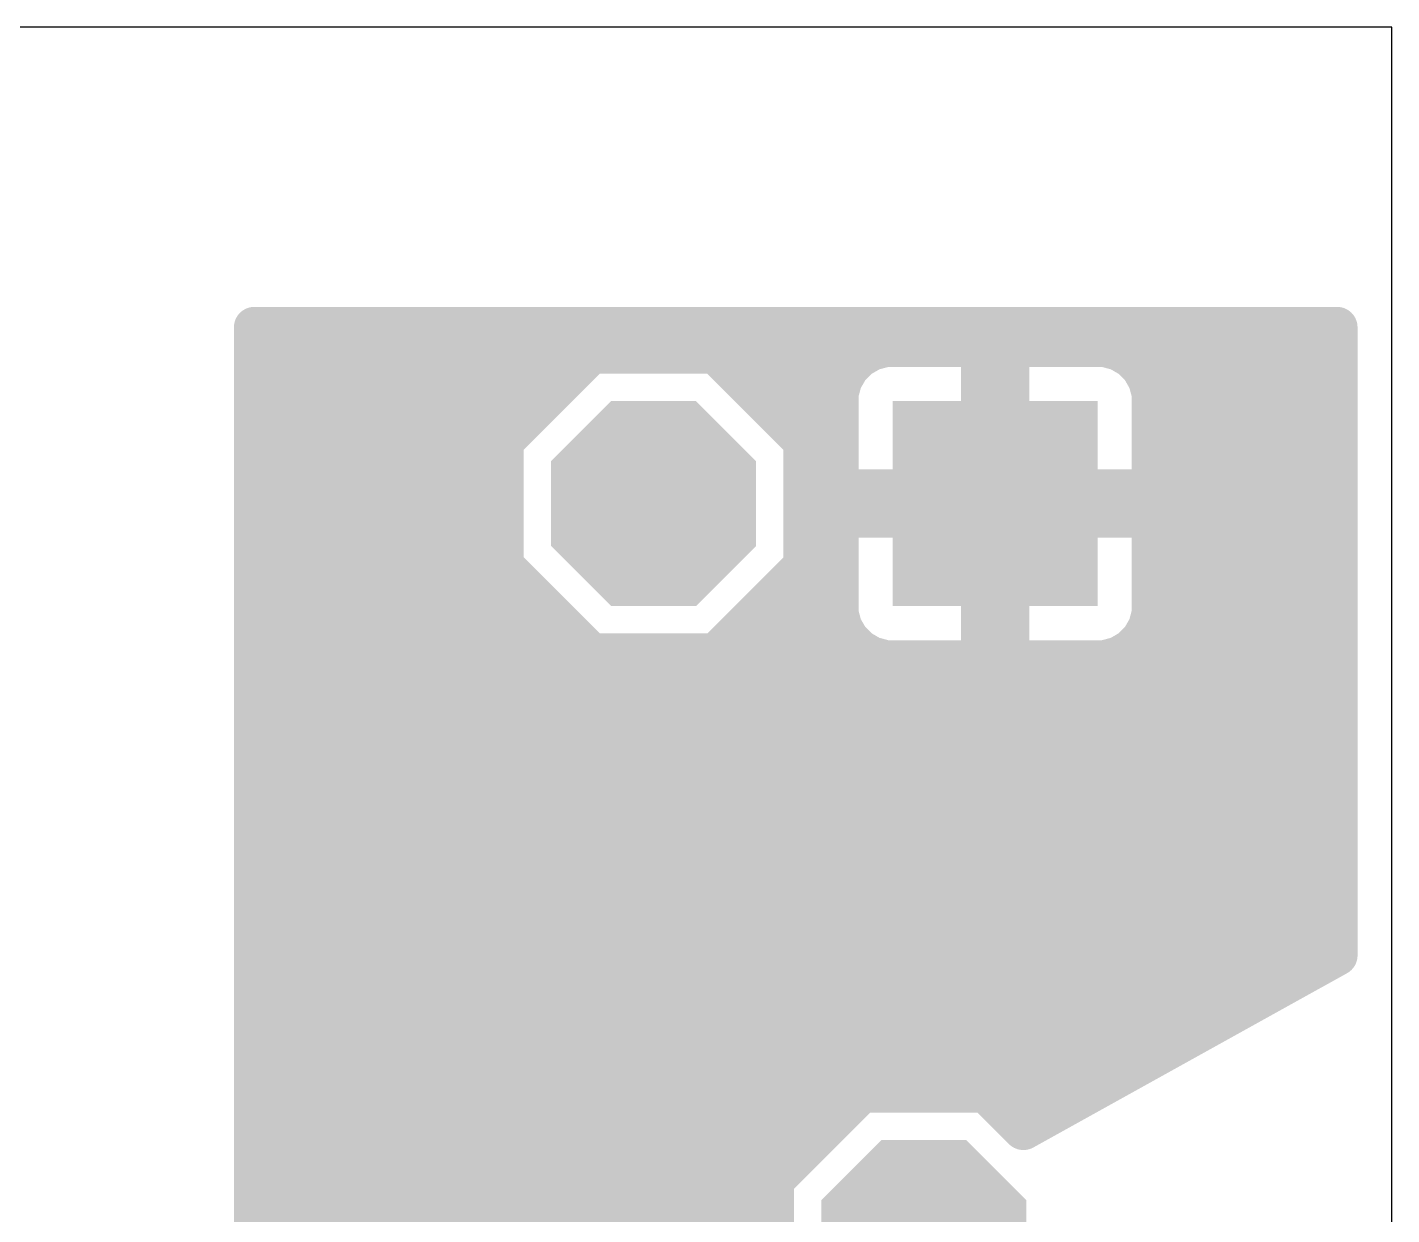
# Model space of a CAD drawing. Extents: x 0 to 81, y 1 to 51.
# Drawn here: x 70.85 to 81, y 42.17 to 51 of the extents above; entities that cross this region are included whole.
import ezdxf

# ---------------------------------------------------------------- set-up
doc = ezdxf.new("R2010")
doc.units = 0
for name, color, linetype in [('1', 22, 'CONTINUOUS'), ('17', 82, 'CONTINUOUS'), ('18', 82, 'CONTINUOUS'), ('20', 7, 'CONTINUOUS')]:
    doc.layers.add(name, color=color, linetype=linetype)

# ---------------------------------------------------------------- blocks, each defined once
blk = doc.blocks.new('OCTAGONP')
at = {"const_width": 0.5}
blk.add_lwpolyline([(-0.25, -0.1036), (-0.25, 0.1036), (-0.1036, 0.25), (0.1036, 0.25), (0.25, 0.1036), (0.25, -0.1036), (0.1036, -0.25), (-0.1036, -0.25), (-0.25, -0.1036), (-0.25, 0.1036)], dxfattribs=at)
blk = doc.blocks.new('SQUAREP')
blk.add_solid([(-0.5, -0.5), (0.5, -0.5), (-0.5, 0.5), (0.5, 0.5)])
blk = doc.blocks.new('ROUNDV')
at = {"const_width": 0.5}
blk.add_lwpolyline([(0, -0.25, 1), (0, 0.25, 1), (0, -0.25)], format="xyb", dxfattribs=at)

msp = doc.modelspace()

# ---------------------------------------------------------------- linework, layer by layer
at = {"layer": '1', "const_width": 0.3048}
for points in [[(72.5424, 40.6922), (72.5424, 48.768)], [(72.5424, 48.768), (80.5936, 48.768)], [(80.5936, 48.768), (80.5936, 44.0969)], [(75.0479, 48.5748), (74.3932, 47.9201)], [(75.9737, 48.5748), (75.0479, 48.5748)], [(76.6284, 47.9201), (75.9737, 48.5748)], [(77.1319, 48.5979), (77.0393, 48.5444)], [(77.2353, 48.6256), (77.1319, 48.5979)], [(77.9492, 48.6256), (77.2353, 48.6256)], [(77.9492, 47.5588), (77.9492, 48.6256)], [(78.8663, 48.6256), (78.1524, 48.6256)], [(78.1524, 48.6256), (78.1524, 47.5588)], [(78.9697, 48.5979), (78.8663, 48.6256)], [(79.0623, 48.5444), (78.9697, 48.5979)], [(72.5424, 48.4632), (74.9363, 48.4632)], [(76.0853, 48.4632), (76.9604, 48.4632)], [(76.9636, 48.4687), (76.9101, 48.3761)], [(77.0393, 48.5444), (76.9636, 48.4687)], [(77.9492, 48.4632), (78.1524, 48.4632)], [(79.138, 48.4687), (79.0623, 48.5444)], [(79.1915, 48.3761), (79.138, 48.4687)], [(79.1412, 48.4632), (80.5936, 48.4632)], [(76.9101, 48.3761), (76.8824, 48.2727)], [(79.2192, 48.2727), (79.1915, 48.3761)], [(76.8824, 48.2727), (76.8824, 47.5588)], [(79.2192, 47.5588), (79.2192, 48.2727)], [(72.5424, 48.1584), (74.6315, 48.1584)], [(76.3901, 48.1584), (76.8824, 48.1584)], [(77.9492, 48.1584), (78.1524, 48.1584)], [(79.2192, 48.1584), (80.5936, 48.1584)], [(72.5424, 47.8536), (74.3932, 47.8536)], [(74.3932, 47.9201), (74.3932, 46.9943)], [(76.6284, 46.9943), (76.6284, 47.9201)], [(76.6284, 47.8536), (76.8824, 47.8536)], [(77.9492, 47.8536), (78.1524, 47.8536)], [(79.2192, 47.8536), (80.5936, 47.8536)], [(72.5424, 47.5488), (74.3932, 47.5488)], [(76.6284, 47.5488), (77.9492, 47.5488)], [(76.8824, 47.5588), (77.9492, 47.5588)], [(78.1524, 47.5588), (77.9492, 47.5588)], [(77.9492, 47.5588), (77.9492, 47.3556)], [(78.1524, 47.3556), (78.1524, 47.5588)], [(78.1524, 47.5588), (79.2192, 47.5588)], [(78.1524, 47.5488), (80.5936, 47.5488)], [(77.9492, 47.3556), (76.8824, 47.3556)], [(76.8824, 47.3556), (76.8824, 46.6417)], [(77.9492, 46.2888), (77.9492, 47.3556)], [(77.9492, 47.3556), (78.1524, 47.3556)], [(78.1524, 47.3556), (78.1524, 46.2888)], [(79.2192, 47.3556), (78.1524, 47.3556)], [(79.2192, 46.6417), (79.2192, 47.3556)], [(72.5424, 47.244), (74.3932, 47.244)], [(76.6284, 47.244), (76.8824, 47.244)], [(77.9492, 47.244), (78.1524, 47.244)], [(79.2192, 47.244), (80.5936, 47.244)], [(72.5424, 46.9392), (74.4483, 46.9392)], [(74.3932, 46.9943), (75.0479, 46.3396)], [(75.9737, 46.3396), (76.6284, 46.9943)], [(76.5733, 46.9392), (76.8824, 46.9392)], [(77.9492, 46.9392), (78.1524, 46.9392)], [(79.2192, 46.9392), (80.5936, 46.9392)], [(72.5424, 46.6344), (74.7531, 46.6344)], [(76.2685, 46.6344), (76.8844, 46.6344)], [(76.8824, 46.6417), (76.9101, 46.5383)], [(77.9492, 46.6344), (78.1524, 46.6344)], [(79.1915, 46.5383), (79.2192, 46.6417)], [(79.2172, 46.6344), (80.5936, 46.6344)], [(76.9101, 46.5383), (76.9636, 46.4457)], [(79.138, 46.4457), (79.1915, 46.5383)], [(76.9636, 46.4457), (77.0393, 46.37)], [(79.0623, 46.37), (79.138, 46.4457)], [(72.5424, 46.3296), (77.1092, 46.3296)], [(75.0479, 46.3396), (75.9737, 46.3396)], [(77.0393, 46.37), (77.1319, 46.3165)], [(77.9492, 46.3296), (78.1524, 46.3296)], [(78.9697, 46.3165), (79.0623, 46.37)], [(78.9924, 46.3296), (80.5936, 46.3296)], [(77.1319, 46.3165), (77.2353, 46.2888)], [(77.2353, 46.2888), (77.9492, 46.2888)], [(78.1524, 46.2888), (78.8663, 46.2888)], [(78.8663, 46.2888), (78.9697, 46.3165)], [(72.5424, 46.0248), (80.5936, 46.0248)], [(72.5424, 45.72), (80.5936, 45.72)], [(72.5424, 45.4152), (80.5936, 45.4152)], [(72.5424, 45.1104), (80.5936, 45.1104)], [(72.5424, 44.8056), (80.5936, 44.8056)], [(72.5424, 44.5008), (80.5936, 44.5008)], [(72.5424, 44.196), (80.5936, 44.196)], [(80.5936, 44.0969), (78.2611, 42.801)], [(72.5424, 43.8912), (80.2234, 43.8912)], [(72.5424, 43.5864), (79.6747, 43.5864)], [(72.5424, 43.2816), (79.1261, 43.2816)], [(77.0579, 43.0784), (76.4032, 42.4237)], [(77.9837, 43.0784), (77.0579, 43.0784)], [(78.2611, 42.801), (77.9837, 43.0784)], [(72.5424, 42.9768), (76.9563, 42.9768)], [(78.0853, 42.9768), (78.5774, 42.9768)], [(72.5424, 42.672), (76.6515, 42.672)], [(72.5424, 42.3672), (76.4032, 42.3672)], [(76.4032, 42.4237), (76.4032, 42.076)], [(72.5424, 42.0624), (76.4009, 42.0624)], [(76.4032, 42.076), (76.3883, 41.9865)]]:
    msp.add_lwpolyline(points, dxfattribs=at)
at = {"layer": '1', "const_width": 0.1524}
for points in [[(72.6186, 48.768, 1), (72.4662, 48.768)], [(72.5424, 48.8442, 1), (72.5424, 48.6918)], [(80.6698, 48.768, 1), (80.5174, 48.768)], [(80.5936, 48.6918, 1), (80.5936, 48.8442)], [(75.0479, 48.651, 1), (75.0479, 48.4986)], [(75.1018, 48.5209, 1), (74.994, 48.6287)], [(76.0276, 48.6287, 1), (75.9198, 48.5209)], [(75.9737, 48.4986, 1), (75.9737, 48.651)], [(77.1122, 48.6715, 1), (77.1517, 48.5243)], [(77.17, 48.5319, 1), (77.0938, 48.6639)], [(77.2353, 48.7018, 1), (77.2353, 48.5494)], [(77.255, 48.552, 1), (77.2156, 48.6992)], [(78.0254, 48.6256, 1), (77.873, 48.6256)], [(77.9492, 48.5494, 1), (77.9492, 48.7018)], [(78.1524, 48.7018, 1), (78.1524, 48.5494)], [(78.2286, 48.6256, 1), (78.0762, 48.6256)], [(78.886, 48.6992, 1), (78.8466, 48.552)], [(78.8663, 48.5494, 1), (78.8663, 48.7018)], [(79.0078, 48.6639, 1), (78.9316, 48.5319)], [(78.9499, 48.5243, 1), (78.9894, 48.6715)], [(72.5424, 48.5394, 1), (72.5424, 48.387)], [(74.9363, 48.387, 1), (74.9363, 48.5394)], [(76.0853, 48.5394, 1), (76.0853, 48.387)], [(77.0296, 48.4306, 1), (76.8976, 48.5068)], [(76.9604, 48.387, 1), (76.9604, 48.5394)], [(77.0012, 48.6104, 1), (77.0774, 48.4784)], [(77.0931, 48.4905, 1), (76.9854, 48.5983)], [(77.9492, 48.5394, 1), (77.9492, 48.387)], [(78.1524, 48.387, 1), (78.1524, 48.5394)], [(79.1162, 48.5983, 1), (79.0085, 48.4905)], [(79.0242, 48.4784, 1), (79.1004, 48.6104)], [(79.204, 48.5068, 1), (79.072, 48.4306)], [(79.1412, 48.5394, 1), (79.1412, 48.387)], [(80.5936, 48.387, 1), (80.5936, 48.5394)], [(76.9837, 48.3563, 1), (76.8365, 48.3958)], [(76.9097, 48.5226, 1), (77.0175, 48.4149)], [(79.0841, 48.4149, 1), (79.1919, 48.5226)], [(79.2651, 48.3958, 1), (79.1179, 48.3563)], [(76.9586, 48.2727, 1), (76.8062, 48.2727)], [(76.8441, 48.4142, 1), (76.9761, 48.338)], [(79.1255, 48.338, 1), (79.2575, 48.4142)], [(79.2954, 48.2727, 1), (79.143, 48.2727)], [(72.5424, 48.2346, 1), (72.5424, 48.0822)], [(74.6315, 48.0822, 1), (74.6315, 48.2346)], [(76.3901, 48.2346, 1), (76.3901, 48.0822)], [(76.8088, 48.2924, 1), (76.956, 48.253)], [(76.8824, 48.0822, 1), (76.8824, 48.2346)], [(77.9492, 48.2346, 1), (77.9492, 48.0822)], [(78.1524, 48.0822, 1), (78.1524, 48.2346)], [(79.2192, 48.2346, 1), (79.2192, 48.0822)], [(79.1456, 48.253, 1), (79.2928, 48.2924)], [(80.5936, 48.0822, 1), (80.5936, 48.2346)], [(72.5424, 47.9298, 1), (72.5424, 47.7774)], [(74.4694, 47.9201, 1), (74.317, 47.9201)], [(74.3393, 47.974, 1), (74.4471, 47.8662)], [(74.3932, 47.7774, 1), (74.3932, 47.9298)], [(76.7046, 47.9201, 1), (76.5522, 47.9201)], [(76.6284, 47.9298, 1), (76.6284, 47.7774)], [(76.5745, 47.8662, 1), (76.6823, 47.974)], [(76.8824, 47.7774, 1), (76.8824, 47.9298)], [(77.9492, 47.9298, 1), (77.9492, 47.7774)], [(78.1524, 47.7774, 1), (78.1524, 47.9298)], [(79.2192, 47.9298, 1), (79.2192, 47.7774)], [(80.5936, 47.7774, 1), (80.5936, 47.9298)], [(72.5424, 47.625, 1), (72.5424, 47.4726)], [(74.3932, 47.4726, 1), (74.3932, 47.625)], [(76.6284, 47.625, 1), (76.6284, 47.4726)], [(76.8824, 47.635, 1), (76.8824, 47.4826)], [(77.9492, 47.635, 1), (77.9492, 47.4826)], [(78.0254, 47.5588, 1), (77.873, 47.5588)], [(77.9492, 47.4826, 1), (77.9492, 47.635)], [(77.9492, 47.4726, 1), (77.9492, 47.625)], [(78.2286, 47.5588, 1), (78.0762, 47.5588)], [(78.1524, 47.635, 1), (78.1524, 47.4826)], [(78.1524, 47.625, 1), (78.1524, 47.4726)], [(78.1524, 47.4826, 1), (78.1524, 47.635)], [(79.2192, 47.4826, 1), (79.2192, 47.635)], [(80.5936, 47.4726, 1), (80.5936, 47.625)], [(76.8062, 47.5588, 1), (76.9586, 47.5588)], [(77.873, 47.5588, 1), (78.0254, 47.5588)], [(78.0762, 47.5588, 1), (78.2286, 47.5588)], [(79.143, 47.5588, 1), (79.2954, 47.5588)], [(76.8824, 47.4318, 1), (76.8824, 47.2794)], [(76.9586, 47.3556, 1), (76.8062, 47.3556)], [(78.0254, 47.3556, 1), (77.873, 47.3556)], [(77.9492, 47.4318, 1), (77.9492, 47.2794)], [(77.9492, 47.2794, 1), (77.9492, 47.4318)], [(78.2286, 47.3556, 1), (78.0762, 47.3556)], [(78.1524, 47.4318, 1), (78.1524, 47.2794)], [(78.1524, 47.2794, 1), (78.1524, 47.4318)], [(79.2954, 47.3556, 1), (79.143, 47.3556)], [(79.2192, 47.2794, 1), (79.2192, 47.4318)], [(72.5424, 47.3202, 1), (72.5424, 47.1678)], [(74.3932, 47.1678, 1), (74.3932, 47.3202)], [(76.6284, 47.3202, 1), (76.6284, 47.1678)], [(76.8824, 47.1678, 1), (76.8824, 47.3202)], [(77.873, 47.3556, 1), (78.0254, 47.3556)], [(77.9492, 47.3202, 1), (77.9492, 47.1678)], [(78.0762, 47.3556, 1), (78.2286, 47.3556)], [(78.1524, 47.1678, 1), (78.1524, 47.3202)], [(79.2192, 47.3202, 1), (79.2192, 47.1678)], [(80.5936, 47.1678, 1), (80.5936, 47.3202)], [(72.5424, 47.0154, 1), (72.5424, 46.863)], [(74.4471, 47.0482, 1), (74.3393, 46.9404)], [(74.4483, 46.863, 1), (74.4483, 47.0154)], [(76.5733, 47.0154, 1), (76.5733, 46.863)], [(76.6823, 46.9404, 1), (76.5745, 47.0482)], [(76.8824, 46.863, 1), (76.8824, 47.0154)], [(77.9492, 47.0154, 1), (77.9492, 46.863)], [(78.1524, 46.863, 1), (78.1524, 47.0154)], [(79.2192, 47.0154, 1), (79.2192, 46.863)], [(80.5936, 46.863, 1), (80.5936, 47.0154)], [(74.317, 46.9943, 1), (74.4694, 46.9943)], [(76.5522, 46.9943, 1), (76.7046, 46.9943)], [(72.5424, 46.7106, 1), (72.5424, 46.5582)], [(74.7531, 46.5582, 1), (74.7531, 46.7106)], [(76.2685, 46.7106, 1), (76.2685, 46.5582)], [(76.956, 46.6614, 1), (76.8088, 46.622)], [(76.8844, 46.5582, 1), (76.8844, 46.7106)], [(77.9492, 46.7106, 1), (77.9492, 46.5582)], [(78.1524, 46.5582, 1), (78.1524, 46.7106)], [(79.2172, 46.7106, 1), (79.2172, 46.5582)], [(79.2928, 46.622, 1), (79.1456, 46.6614)], [(80.5936, 46.5582, 1), (80.5936, 46.7106)], [(76.8062, 46.6417, 1), (76.9586, 46.6417)], [(76.9761, 46.5764, 1), (76.8441, 46.5002)], [(79.2575, 46.5002, 1), (79.1255, 46.5764)], [(79.143, 46.6417, 1), (79.2954, 46.6417)], [(76.8365, 46.5186, 1), (76.9837, 46.5581)], [(77.0175, 46.4995, 1), (76.9097, 46.3918)], [(79.1919, 46.3918, 1), (79.0841, 46.4995)], [(79.1179, 46.5581, 1), (79.2651, 46.5186)], [(72.5424, 46.4058, 1), (72.5424, 46.2534)], [(75.0479, 46.4158, 1), (75.0479, 46.2634)], [(75.9737, 46.2634, 1), (75.9737, 46.4158)], [(76.8976, 46.4076, 1), (77.0296, 46.4838)], [(77.0774, 46.436, 1), (77.0012, 46.304)], [(76.9854, 46.3161, 1), (77.0931, 46.4239)], [(77.1092, 46.2534, 1), (77.1092, 46.4058)], [(77.9492, 46.4058, 1), (77.9492, 46.2534)], [(78.1524, 46.2534, 1), (78.1524, 46.4058)], [(78.9924, 46.4058, 1), (78.9924, 46.2534)], [(79.0085, 46.4239, 1), (79.1162, 46.3161)], [(79.1004, 46.304, 1), (79.0242, 46.436)], [(79.072, 46.4838, 1), (79.204, 46.4076)], [(80.5936, 46.2534, 1), (80.5936, 46.4058)], [(74.994, 46.2857, 1), (75.1018, 46.3935)], [(75.9198, 46.3935, 1), (76.0276, 46.2857)], [(77.1517, 46.3901, 1), (77.1122, 46.2429)], [(77.0938, 46.2505, 1), (77.17, 46.3825)], [(77.2353, 46.365, 1), (77.2353, 46.2126)], [(77.2156, 46.2152, 1), (77.255, 46.3624)], [(77.9492, 46.2126, 1), (77.9492, 46.365)], [(78.1524, 46.365, 1), (78.1524, 46.2126)], [(78.8466, 46.3624, 1), (78.886, 46.2152)], [(78.8663, 46.2126, 1), (78.8663, 46.365)], [(78.9316, 46.3825, 1), (79.0078, 46.2505)], [(78.9894, 46.2429, 1), (78.9499, 46.3901)], [(77.873, 46.2888, 1), (78.0254, 46.2888)], [(78.0762, 46.2888, 1), (78.2286, 46.2888)], [(72.5424, 46.101, 1), (72.5424, 45.9486)], [(80.5936, 45.9486, 1), (80.5936, 46.101)], [(72.5424, 45.7962, 1), (72.5424, 45.6438)], [(80.5936, 45.6438, 1), (80.5936, 45.7962)], [(72.5424, 45.4914, 1), (72.5424, 45.339)], [(80.5936, 45.339, 1), (80.5936, 45.4914)], [(72.5424, 45.1866, 1), (72.5424, 45.0342)], [(80.5936, 45.0342, 1), (80.5936, 45.1866)], [(72.5424, 44.8818, 1), (72.5424, 44.7294)], [(80.5936, 44.7294, 1), (80.5936, 44.8818)], [(72.5424, 44.577, 1), (72.5424, 44.4246)], [(80.5936, 44.4246, 1), (80.5936, 44.577)], [(72.5424, 44.2722, 1), (72.5424, 44.1198)], [(80.5936, 44.1198, 1), (80.5936, 44.2722)], [(80.6306, 44.0303, 1), (80.5566, 44.1635)], [(80.5174, 44.0969, 1), (80.6698, 44.0969)], [(72.5424, 43.9674, 1), (72.5424, 43.815)], [(80.2234, 43.815, 1), (80.2234, 43.9674)], [(72.5424, 43.6626, 1), (72.5424, 43.5102)], [(79.6747, 43.5102, 1), (79.6747, 43.6626)], [(72.5424, 43.3578, 1), (72.5424, 43.2054)], [(79.1261, 43.2054, 1), (79.1261, 43.3578)], [(77.0579, 43.1546, 1), (77.0579, 43.0022)], [(77.1118, 43.0245, 1), (77.004, 43.1323)], [(78.0376, 43.1323, 1), (77.9298, 43.0245)], [(77.9837, 43.0022, 1), (77.9837, 43.1546)], [(72.5424, 43.053, 1), (72.5424, 42.9006)], [(76.9563, 42.9006, 1), (76.9563, 43.053)], [(78.0853, 43.053, 1), (78.0853, 42.9006)], [(78.5774, 42.9006, 1), (78.5774, 43.053)], [(78.2241, 42.8677, 1), (78.2981, 42.7344)], [(78.2072, 42.7472, 1), (78.315, 42.8549)], [(72.5424, 42.7482, 1), (72.5424, 42.5958)], [(76.6515, 42.5958, 1), (76.6515, 42.7482)], [(72.5424, 42.4434, 1), (72.5424, 42.291)], [(76.4794, 42.4237, 1), (76.327, 42.4237)], [(76.3493, 42.4776, 1), (76.4571, 42.3698)], [(76.4032, 42.291, 1), (76.4032, 42.4434)], [(72.5424, 42.1386, 1), (72.5424, 41.9862)], [(76.4784, 42.0635, 1), (76.328, 42.0886)], [(76.4009, 41.9862, 1), (76.4009, 42.1386)]]:
    msp.add_lwpolyline(points, format="xyb", dxfattribs=at)
at = {"layer": '20'}
for p, q in [((81, 51), (0, 51)), ((81, 1), (81, 51))]:
    msp.add_line(p, q, dxfattribs=at)

# ---------------------------------------------------------------- block references
at = {"layer": '17', "xscale": 1.524, "yscale": 1.524}
for name, p, rotation in [('OCTAGONP', (75.5108, 47.4572), 180), ('SQUAREP', (78.0508, 47.4572), 180), ('OCTAGONP', (77.5208, 41.9608), 90)]:
    msp.add_blockref(name, p, dxfattribs=dict(at, rotation=rotation))
at = {"layer": '18', "xscale": 0.6048, "yscale": 0.6048}
for p in [(73.4568, 47.8536), (73.4568, 46.3296), (73.4568, 44.8056), (73.4568, 43.2816), (74.3712, 42.672)]:
    msp.add_blockref('ROUNDV', p, dxfattribs=at)

doc.saveas('drawing.dxf')
